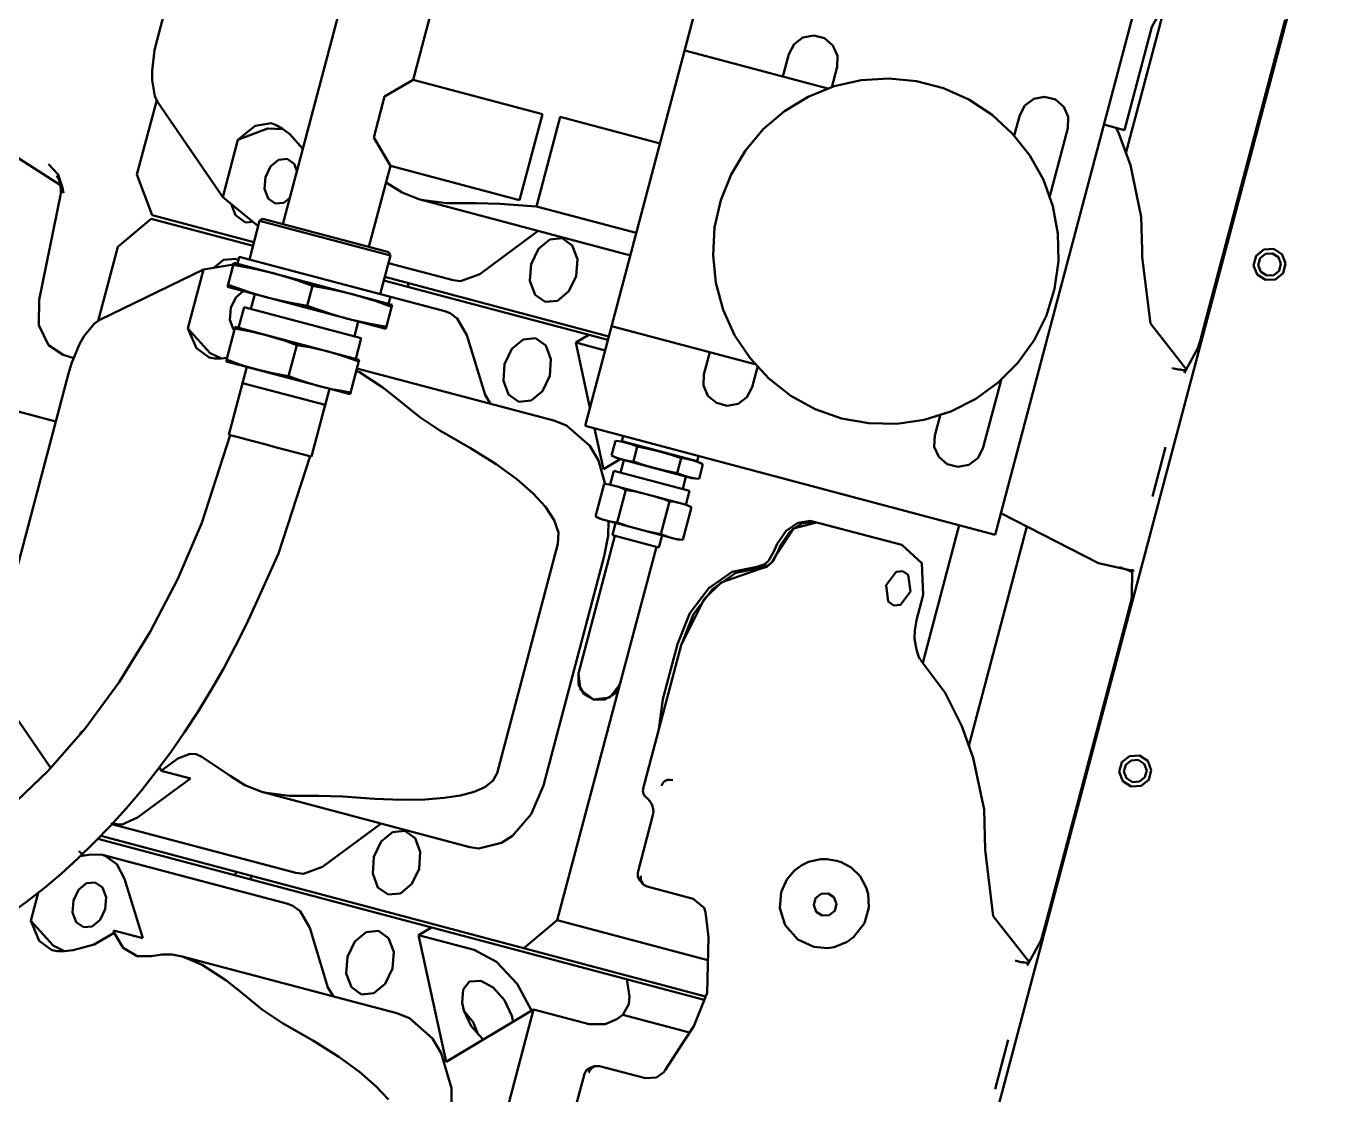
# Model space of a CAD drawing. Header units: centimetres. Extents: x 139057 to 200038, y 34824 to 80516.
# Drawn here: x 170240.78 to 170277.78, y 61351.31 to 61381.28 of the extents above; entities that cross this region are included whole.
import ezdxf

# ---------------------------------------------------------------- set-up
doc = ezdxf.new("R2010")
doc.units = ezdxf.units.CM
doc.header["$LTSCALE"] = 100
doc.layers.get('0').update_dxf_attribs({"lineweight": 0})
doc.layers.add('440_ALTRI_ELEMENTI_001-AM_0', color=31, linetype='Continuous', lineweight=50)

# ---------------------------------------------------------------- blocks, each defined once
blk = doc.blocks.new('A$C12667F03')
for p, q in [((-340.035, -1062.291), (-348.442, -1093.995)), ((-330.04, -1062.251), (-339.96, -1099.658)), ((-318.23, -1064.142), (-328.457, -1102.709)), ((-342.141, -1079.992), (-344.781, -1089.948)), ((-350.042, -1081.566), (-351.966, -1088.823)), ((-319.92, -1086.9), (-329.524, -1123.118)), ((-323.733, -1088.032), (-324.786, -1092.003)), ((-323.852, -1088.101), (-324.058, -1088.46)), ((-320.318, -1088.27), (-322.647, -1097.051)), ((-333.849, -1088.763), (-334.099, -1088.949)), ((-333.544, -1088.704), (-333.849, -1088.763)), ((-333.242, -1088.784), (-333.544, -1088.704)), ((-324.058, -1088.46), (-324.827, -1091.36)), ((-352.107, -1089.695), (-352.035, -1089.117)), ((-352.035, -1089.117), (-351.966, -1088.823)), ((-337.166, -1089.123), (-333.147, -1090.188)), ((-334.099, -1088.949), (-334.244, -1089.225)), ((-333.006, -1088.987), (-333.242, -1088.784)), ((-332.881, -1089.272), (-333.006, -1088.987)), ((-334.244, -1089.225), (-334.411, -1089.853)), ((-332.891, -1089.584), (-332.881, -1089.272)), ((-352.107, -1089.962), (-352.107, -1089.695)), ((-332.891, -1089.584), (-333.042, -1090.152)), ((-352.03, -1090.409), (-352.107, -1089.962)), ((-344.782, -1089.948), (-345.585, -1090.414)), ((-344.782, -1089.948), (-341.157, -1090.909)), ((-332.976, -1090.131), (-333.7, -1090.424)), ((-332.215, -1089.957), (-332.976, -1090.131)), ((-331.436, -1089.908), (-332.215, -1089.957)), ((-330.66, -1089.984), (-331.436, -1089.908)), ((-329.905, -1090.185), (-330.66, -1089.984)), ((-329.193, -1090.503), (-329.905, -1090.185)), ((-351.977, -1090.517), (-352.53, -1092.601)), ((-351.952, -1090.568), (-352.03, -1090.409)), ((-351.952, -1090.568), (-350.123, -1093.238)), ((-345.585, -1090.414), (-345.889, -1091.562)), ((-333.7, -1090.424), (-334.367, -1090.829)), ((-328.54, -1090.932), (-329.193, -1090.503)), ((-327.373, -1090.48), (-327.623, -1090.667)), ((-327.068, -1090.422), (-327.373, -1090.48)), ((-326.766, -1090.502), (-327.068, -1090.422)), ((-326.529, -1090.704), (-326.766, -1090.502)), ((-341.157, -1090.909), (-341.798, -1093.326)), ((-334.367, -1090.829), (-334.96, -1091.337)), ((-327.966, -1091.46), (-328.54, -1090.932)), ((-327.768, -1090.942), (-327.919, -1091.51)), ((-327.623, -1090.667), (-327.768, -1090.942)), ((-326.404, -1090.99), (-326.529, -1090.704)), ((-349.697, -1091.629), (-349.213, -1091.235)), ((-349.697, -1091.629), (-348.871, -1091.312)), ((-349.213, -1091.235), (-348.766, -1091.168)), ((-348.871, -1091.312), (-348.431, -1091.336)), ((-348.763, -1091.168), (-348.766, -1091.168)), ((-348.763, -1091.168), (-348.622, -1091.223)), ((-348.622, -1091.223), (-348.448, -1091.323)), ((-348.448, -1091.323), (-348.245, -1091.472)), ((-340.661, -1090.989), (-341.327, -1093.502)), ((-340.661, -1090.989), (-337.858, -1091.732)), ((-334.96, -1091.337), (-335.464, -1091.933)), ((-326.415, -1091.301), (-326.923, -1093.216)), ((-326.415, -1091.301), (-326.404, -1090.99)), ((-325.407, -1091.206), (-324.827, -1091.36)), ((-325.065, -1091.297), (-324.983, -1091.459)), ((-349.697, -1091.629), (-350.123, -1093.238)), ((-348.245, -1091.472), (-347.881, -1091.88)), ((-345.889, -1091.562), (-345.423, -1092.364)), ((-327.483, -1092.073), (-327.966, -1091.46)), ((-324.984, -1091.456), (-324.983, -1091.459)), ((-324.664, -1092.34), (-324.984, -1091.456)), ((-356.034, -1092.035), (-354.677, -1092.903)), ((-335.464, -1091.933), (-335.866, -1092.602)), ((-327.104, -1092.755), (-327.483, -1092.073)), ((-355.01, -1092.317), (-354.742, -1092.607)), ((-348.928, -1092.676), (-348.785, -1092.378)), ((-348.785, -1092.378), (-348.562, -1092.191)), ((-348.562, -1092.191), (-348.317, -1092.166)), ((-348.317, -1092.166), (-348.118, -1092.309)), ((-348.118, -1092.309), (-348.046, -1092.502)), ((-345.422, -1092.365), (-346.025, -1094.636)), ((-345.423, -1092.364), (-341.798, -1093.326)), ((-324.356, -1093.796), (-324.664, -1092.34)), ((-354.782, -1092.633), (-354.754, -1092.675)), ((-354.754, -1092.675), (-354.679, -1092.858)), ((-354.742, -1092.607), (-354.617, -1092.983)), ((-352.53, -1092.601), (-352.103, -1093.749)), ((-348.952, -1093.006), (-348.928, -1092.676)), ((-345.545, -1092.827), (-345.51, -1092.85)), ((-335.866, -1092.602), (-336.156, -1093.326)), ((-326.84, -1093.49), (-327.104, -1092.755)), ((-354.674, -1093.188), (-355.276, -1096.123)), ((-354.679, -1092.858), (-354.664, -1093.126)), ((-354.664, -1093.126), (-354.674, -1093.186)), ((-354.617, -1092.983), (-354.592, -1093.129)), ((-348.851, -1093.279), (-348.952, -1093.006)), ((-345.51, -1092.85), (-345.094, -1093.111)), ((-345.094, -1093.111), (-344.623, -1093.301)), ((-350.123, -1093.238), (-349.144, -1094.046)), ((-349.77, -1093.747), (-349.888, -1093.432)), ((-348.651, -1093.422), (-348.851, -1093.279)), ((-348.407, -1093.397), (-348.651, -1093.422)), ((-348.248, -1093.265), (-348.407, -1093.397)), ((-344.555, -1093.318), (-344.623, -1093.301)), ((-344.62, -1093.301), (-338.787, -1094.848)), ((-343.849, -1093.408), (-344.555, -1093.318)), ((-343.02, -1093.41), (-343.849, -1093.408)), ((-342.351, -1093.426), (-343.02, -1093.41)), ((-341.455, -1093.495), (-342.351, -1093.426)), ((-341.327, -1093.5), (-341.455, -1093.495)), ((-341.327, -1093.502), (-338.524, -1094.245)), ((-336.156, -1093.326), (-336.325, -1094.088)), ((-326.697, -1094.257), (-326.84, -1093.49)), ((-352.128, -1093.845), (-353.068, -1094.631)), ((-352.128, -1093.845), (-349.275, -1094.602)), ((-352.103, -1093.749), (-349.249, -1094.505)), ((-349.486, -1093.951), (-349.77, -1093.747)), ((-349.284, -1093.93), (-349.486, -1093.951)), ((-349.089, -1093.901), (-349.377, -1094.988)), ((-348.997, -1093.848), (-349.089, -1093.901)), ((-349.089, -1093.901), (-345.416, -1094.875)), ((-348.997, -1093.848), (-345.469, -1094.783)), ((-324.333, -1094.729), (-324.356, -1093.796)), ((-349.144, -1094.046), (-349.129, -1094.053)), ((-341.273, -1094.189), (-342.914, -1095.397)), ((-336.325, -1094.088), (-336.37, -1094.868)), ((-326.68, -1095.038), (-326.697, -1094.257)), ((-353.068, -1094.631), (-353.62, -1096.714)), ((-341.271, -1094.694), (-340.953, -1094.428)), ((-340.953, -1094.428), (-340.605, -1094.392)), ((-340.605, -1094.392), (-340.321, -1094.596)), ((-340.321, -1094.596), (-340.176, -1094.984)), ((-350.361, -1095.217), (-350.103, -1095.002)), ((-350.103, -1095.002), (-349.755, -1094.966)), ((-349.755, -1094.966), (-349.689, -1095.013)), ((-349.663, -1094.913), (-349.714, -1095.106)), ((-349.663, -1094.913), (-343.892, -1096.443)), ((-345.416, -1094.875), (-345.704, -1095.962)), ((-345.469, -1094.783), (-345.416, -1094.875)), ((-341.474, -1095.119), (-341.271, -1094.694)), ((-340.176, -1094.984), (-340.21, -1095.454)), ((-338.688, -1094.863), (-338.788, -1094.848)), ((-336.37, -1094.868), (-336.29, -1095.644)), ((-326.787, -1095.811), (-326.68, -1095.038)), ((-324.333, -1094.729), (-324.329, -1094.925)), ((-324.328, -1094.922), (-324.329, -1094.925)), ((-324.102, -1096.782), (-324.328, -1094.922)), ((-321.135, -1094.885), (-321.207, -1095.154)), ((-320.92, -1094.709), (-321.135, -1094.885)), ((-321.026, -1094.955), (-321.077, -1095.147)), ((-320.873, -1094.83), (-321.026, -1094.955)), ((-320.642, -1094.694), (-320.92, -1094.709)), ((-320.675, -1094.82), (-320.873, -1094.83)), ((-320.509, -1094.927), (-320.675, -1094.82)), ((-320.408, -1094.845), (-320.642, -1094.694)), ((-320.438, -1095.111), (-320.509, -1094.927)), ((-320.308, -1095.104), (-320.408, -1094.845)), ((-350.662, -1095.27), (-353.573, -1096.682)), ((-350.662, -1095.27), (-351.1, -1096.921)), ((-349.827, -1095.125), (-350.662, -1095.27)), ((-349.815, -1095.079), (-349.995, -1095.756)), ((-349.83, -1095.14), (-349.977, -1095.696)), ((-349.831, -1095.14), (-349.83, -1095.14)), ((-349.83, -1095.14), (-349.373, -1095.221)), ((-349.815, -1095.079), (-345.369, -1096.258)), ((-349.373, -1095.221), (-349.149, -1095.267)), ((-349.149, -1095.267), (-348.704, -1095.374)), ((-348.704, -1095.374), (-348.264, -1095.502)), ((-345.474, -1095.093), (-343.661, -1095.573)), ((-342.914, -1095.397), (-343.453, -1095.597)), ((-341.508, -1095.588), (-341.474, -1095.119)), ((-321.207, -1095.154), (-321.106, -1095.413)), ((-321.106, -1095.413), (-320.873, -1095.564)), ((-321.077, -1095.147), (-321.005, -1095.331)), ((-321.005, -1095.331), (-320.839, -1095.438)), ((-320.839, -1095.438), (-320.642, -1095.428)), ((-320.642, -1095.428), (-320.488, -1095.303)), ((-320.595, -1095.549), (-320.379, -1095.373)), ((-320.488, -1095.303), (-320.438, -1095.111)), ((-320.379, -1095.373), (-320.308, -1095.104)), ((-349.995, -1095.756), (-345.548, -1096.935)), ((-349.979, -1095.695), (-349.977, -1095.696)), ((-349.977, -1095.696), (-349.54, -1095.852)), ((-348.264, -1095.502), (-348.047, -1095.573)), ((-348.047, -1095.573), (-347.61, -1095.729)), ((-347.61, -1095.729), (-347.757, -1096.285)), ((-347.607, -1095.73), (-347.754, -1096.285)), ((-347.61, -1095.729), (-347.15, -1095.81)), ((-347.61, -1095.729), (-347.607, -1095.73)), ((-345.602, -1095.576), (-339.319, -1097.242)), ((-345.576, -1095.479), (-339.293, -1097.145)), ((-344.909, -1095.656), (-344.934, -1095.753)), ((-343.453, -1095.597), (-343.662, -1095.573)), ((-341.363, -1095.977), (-341.508, -1095.588)), ((-340.21, -1095.454), (-340.413, -1095.878)), ((-336.29, -1095.644), (-336.086, -1096.397)), ((-320.873, -1095.564), (-320.595, -1095.549)), ((-355.276, -1096.123), (-355.28, -1096.834)), ((-349.902, -1096.349), (-349.759, -1096.051)), ((-349.759, -1096.051), (-349.548, -1095.874)), ((-349.54, -1095.852), (-349.323, -1095.923)), ((-349.221, -1095.961), (-349.332, -1096.377)), ((-349.323, -1095.923), (-348.883, -1096.051)), ((-348.883, -1096.051), (-348.438, -1096.158)), ((-348.438, -1096.158), (-348.214, -1096.204)), ((-347.15, -1095.81), (-346.926, -1095.856)), ((-346.926, -1095.856), (-346.481, -1095.964)), ((-346.481, -1095.964), (-346.041, -1096.091)), ((-346.041, -1096.091), (-345.823, -1096.162)), ((-345.823, -1096.162), (-345.386, -1096.318)), ((-345.419, -1096.038), (-345.47, -1096.231)), ((-341.079, -1096.18), (-341.363, -1095.977)), ((-340.731, -1096.144), (-341.079, -1096.18)), ((-340.413, -1095.878), (-340.731, -1096.144)), ((-327.018, -1096.557), (-326.787, -1095.811)), ((-349.926, -1096.679), (-349.902, -1096.349)), ((-349.525, -1096.325), (-349.679, -1096.905)), ((-349.525, -1096.325), (-346.239, -1097.197)), ((-348.214, -1096.204), (-347.757, -1096.285)), ((-347.757, -1096.285), (-347.754, -1096.285)), ((-347.754, -1096.285), (-347.317, -1096.442)), ((-347.317, -1096.442), (-347.1, -1096.513)), ((-347.1, -1096.513), (-346.66, -1096.64)), ((-345.369, -1096.258), (-345.548, -1096.935)), ((-345.386, -1096.318), (-345.534, -1096.874)), ((-345.386, -1096.318), (-345.385, -1096.319)), ((-343.892, -1096.443), (-343.747, -1096.499)), ((-343.747, -1096.499), (-343.548, -1096.643)), ((-336.086, -1096.397), (-335.764, -1097.108)), ((-355.28, -1096.834), (-355.017, -1097.39)), ((-354.008, -1097.132), (-353.72, -1096.781)), ((-353.72, -1096.781), (-353.573, -1096.682)), ((-349.775, -1096.88), (-350.032, -1097.846)), ((-349.825, -1096.952), (-349.926, -1096.679)), ((-349.775, -1096.88), (-346.296, -1097.802)), ((-346.66, -1096.64), (-346.215, -1096.747)), ((-346.322, -1096.73), (-346.432, -1097.145)), ((-346.215, -1096.747), (-345.991, -1096.793)), ((-345.991, -1096.793), (-345.534, -1096.874)), ((-345.534, -1096.874), (-345.532, -1096.875)), ((-343.548, -1096.643), (-343.274, -1097.116)), ((-339.216, -1096.855), (-335.198, -1097.921)), ((-327.365, -1097.256), (-327.018, -1096.557)), ((-323.26, -1097.857), (-324.102, -1096.782)), ((-354.14, -1097.364), (-354.008, -1097.132)), ((-350.478, -1097.612), (-351.1, -1096.921)), ((-350.864, -1097.472), (-351.1, -1096.921)), ((-349.825, -1096.952), (-349.799, -1096.97)), ((-349.43, -1096.99), (-349.788, -1096.927)), ((-349.255, -1097.026), (-349.43, -1096.99)), ((-348.905, -1097.11), (-349.255, -1097.026)), ((-348.561, -1097.211), (-348.905, -1097.11)), ((-348.391, -1097.266), (-348.561, -1097.211)), ((-348.048, -1097.388), (-348.391, -1097.266)), ((-346.239, -1097.197), (-346.392, -1097.777)), ((-343.274, -1097.116), (-342.763, -1098.784)), ((-342.014, -1097.497), (-341.696, -1097.231)), ((-341.696, -1097.231), (-341.348, -1097.195)), ((-341.348, -1097.195), (-341.064, -1097.399)), ((-339.858, -1097.099), (-340.224, -1097.319)), ((-335.764, -1097.108), (-335.332, -1097.759)), ((-327.819, -1097.89), (-327.365, -1097.256)), ((-322.739, -1097.382), (-322.7, -1097.247)), ((-322.7, -1097.247), (-322.647, -1097.051)), ((-362.577, -1097.478), (-354.808, -1099.538)), ((-355.017, -1097.39), (-354.601, -1097.667)), ((-354.364, -1097.902), (-354.14, -1097.364)), ((-350.509, -1097.74), (-350.864, -1097.472)), ((-350.156, -1097.767), (-350.478, -1097.612)), ((-348.048, -1097.388), (-348.279, -1098.26)), ((-347.69, -1097.452), (-348.048, -1097.388)), ((-347.515, -1097.488), (-347.69, -1097.452)), ((-347.166, -1097.572), (-347.515, -1097.488)), ((-346.821, -1097.672), (-347.166, -1097.572)), ((-342.217, -1097.922), (-342.014, -1097.497)), ((-341.064, -1097.399), (-340.919, -1097.787)), ((-340.224, -1097.319), (-339.397, -1097.538)), ((-340.224, -1097.319), (-339.824, -1099.148)), ((-336.462, -1097.586), (-336.628, -1098.214)), ((-322.77, -1097.479), (-323.106, -1098.089)), ((-322.77, -1097.479), (-322.772, -1097.483)), ((-322.77, -1097.479), (-322.739, -1097.382)), ((-354.6, -1097.667), (-354.3, -1097.759)), ((-354.451, -1098.191), (-354.364, -1097.902)), ((-350.509, -1097.74), (-350.506, -1097.741)), ((-350.358, -1097.764), (-350.506, -1097.741)), ((-350.159, -1097.767), (-350.358, -1097.764)), ((-350.007, -1097.752), (-350.159, -1097.767)), ((-350.032, -1097.846), (-346.552, -1098.769)), ((-349.677, -1097.921), (-350.019, -1097.799)), ((-349.507, -1097.977), (-349.677, -1097.921)), ((-349.452, -1098), (-349.593, -1098.532)), ((-349.162, -1098.077), (-349.507, -1097.977)), ((-346.651, -1097.727), (-346.821, -1097.672)), ((-346.308, -1097.85), (-346.651, -1097.727)), ((-346.296, -1097.802), (-346.552, -1098.769)), ((-342.251, -1098.391), (-342.217, -1097.922)), ((-340.919, -1097.787), (-340.953, -1098.257)), ((-335.332, -1097.759), (-334.801, -1098.331)), ((-335.124, -1098.005), (-335.275, -1098.573)), ((-328.37, -1098.444), (-327.819, -1097.89)), ((-323.26, -1097.857), (-323.169, -1097.973)), ((-323.169, -1097.973), (-323.116, -1098.041)), ((-354.451, -1098.191), (-356.375, -1105.448)), ((-348.813, -1098.161), (-349.162, -1098.077)), ((-348.637, -1098.197), (-348.813, -1098.161)), ((-348.279, -1098.26), (-348.637, -1098.197)), ((-347.937, -1098.383), (-348.279, -1098.26)), ((-347.767, -1098.438), (-347.937, -1098.383)), ((-346.378, -1098.112), (-346.292, -1098.147)), ((-346.36, -1098.044), (-340.835, -1099.509)), ((-346.292, -1098.147), (-345.633, -1098.579)), ((-340.953, -1098.257), (-341.156, -1098.682)), ((-336.628, -1098.214), (-336.639, -1098.525)), ((-334.801, -1098.331), (-334.186, -1098.811)), ((-328.291, -1098.375), (-328.799, -1100.29)), ((-323.485, -1098.032), (-323.484, -1098.033)), ((-323.318, -1098.077), (-323.484, -1098.033)), ((-323.181, -1098.092), (-323.318, -1098.077)), ((-323.215, -1098.088), (-323.281, -1098.061)), ((-323.106, -1098.089), (-323.182, -1098.092)), ((-323.181, -1098.092), (-323.182, -1098.092)), ((-323.151, -1098.171), (-323.152, -1098.173)), ((-323.106, -1098.089), (-323.151, -1098.171)), ((-349.572, -1098.454), (-349.957, -1099.904)), ((-349.572, -1098.454), (-347.252, -1099.069)), ((-347.422, -1098.538), (-347.767, -1098.438)), ((-347.073, -1098.622), (-347.422, -1098.538)), ((-347.132, -1098.615), (-347.273, -1099.147)), ((-346.898, -1098.658), (-347.073, -1098.622)), ((-346.539, -1098.722), (-346.898, -1098.658)), ((-345.633, -1098.579), (-345.277, -1098.856)), ((-342.107, -1098.78), (-342.251, -1098.391)), ((-341.156, -1098.682), (-341.475, -1098.947)), ((-336.639, -1098.525), (-336.514, -1098.811)), ((-335.42, -1098.848), (-335.275, -1098.573)), ((-329.002, -1098.901), (-328.37, -1098.444)), ((-347.252, -1099.069), (-347.637, -1100.519)), ((-345.277, -1098.856), (-344.597, -1099.409)), ((-342.763, -1098.784), (-342.613, -1099.038)), ((-341.822, -1098.983), (-342.107, -1098.78)), ((-341.475, -1098.947), (-341.822, -1098.983)), ((-336.514, -1098.811), (-336.277, -1099.013)), ((-336.277, -1099.013), (-335.976, -1099.093)), ((-335.976, -1099.093), (-335.67, -1099.035)), ((-335.67, -1099.035), (-335.42, -1098.848)), ((-334.186, -1098.811), (-333.501, -1099.185)), ((-329.699, -1099.252), (-329.002, -1098.901)), ((-344.597, -1099.409), (-344.038, -1099.79)), ((-333.501, -1099.185), (-332.765, -1099.445)), ((-332.765, -1099.445), (-331.997, -1099.584)), ((-331.216, -1099.598), (-330.444, -1099.486)), ((-330.444, -1099.486), (-329.699, -1099.252)), ((-330.001, -1099.363), (-330.152, -1099.931)), ((-344.038, -1099.79), (-343.17, -1100.279)), ((-340.835, -1099.509), (-340.479, -1099.649)), ((-340.479, -1099.649), (-339.831, -1100.22)), ((-339.96, -1099.658), (-328.457, -1102.709)), ((-339.697, -1099.728), (-339.447, -1100.873)), ((-331.997, -1099.584), (-331.216, -1099.598)), ((-349.918, -1099.915), (-350.715, -1102.379)), ((-349.957, -1099.904), (-349.918, -1099.915)), ((-349.918, -1099.915), (-349.841, -1099.935)), ((-349.841, -1099.935), (-349.694, -1099.974)), ((-349.694, -1099.974), (-349.485, -1100.029)), ((-349.485, -1100.029), (-349.23, -1100.097)), ((-349.23, -1100.097), (-348.945, -1100.172)), ((-348.945, -1100.172), (-348.65, -1100.251)), ((-339.831, -1100.22), (-339.588, -1100.625)), ((-339.108, -1100.076), (-339.218, -1100.491)), ((-338.93, -1100.091), (-339.108, -1100.076)), ((-338.948, -1100.095), (-339.108, -1100.076)), ((-338.794, -1100.128), (-338.948, -1100.095)), ((-338.892, -1099.942), (-338.93, -1100.087)), ((-338.93, -1100.087), (-336.813, -1100.648)), ((-338.906, -1100.093), (-338.93, -1100.091)), ((-338.643, -1100.176), (-338.794, -1100.128)), ((-338.495, -1100.239), (-338.643, -1100.176)), ((-338.495, -1100.239), (-338.605, -1100.653)), ((-338.18, -1100.299), (-338.495, -1100.239)), ((-330.152, -1099.931), (-330.163, -1100.243)), ((-348.65, -1100.251), (-348.365, -1100.326)), ((-347.676, -1100.509), (-348.558, -1103.232)), ((-348.365, -1100.326), (-348.11, -1100.394)), ((-348.11, -1100.394), (-347.901, -1100.449)), ((-347.901, -1100.449), (-347.753, -1100.489)), ((-347.753, -1100.489), (-347.677, -1100.509)), ((-347.677, -1100.509), (-347.637, -1100.519)), ((-343.17, -1100.279), (-342.457, -1100.732)), ((-338.977, -1100.591), (-339.447, -1100.873)), ((-339.07, -1100.553), (-339.218, -1100.491)), ((-339.218, -1100.491), (-339.034, -1100.576)), ((-338.919, -1100.601), (-339.07, -1100.553)), ((-339.034, -1100.576), (-336.966, -1101.125)), ((-338.764, -1100.634), (-338.919, -1100.601)), ((-337.873, -1100.373), (-338.18, -1100.299)), ((-337.57, -1100.461), (-337.873, -1100.373)), ((-337.267, -1100.564), (-337.57, -1100.461)), ((-337.267, -1100.564), (-337.377, -1100.979)), ((-337.107, -1100.583), (-337.267, -1100.564)), ((-336.952, -1100.617), (-337.107, -1100.583)), ((-336.775, -1100.503), (-336.813, -1100.648)), ((-330.163, -1100.243), (-330.038, -1100.528)), ((-330.038, -1100.528), (-329.801, -1100.731)), ((-329.194, -1100.752), (-328.944, -1100.566)), ((-328.944, -1100.566), (-328.799, -1100.29)), ((-323.678, -1100.25), (-324.046, -1101.637)), ((-342.457, -1100.732), (-341.879, -1101.154)), ((-339.588, -1100.625), (-339.396, -1101.289)), ((-339.156, -1100.918), (-339.258, -1101.304)), ((-339.156, -1100.918), (-337.029, -1101.481)), ((-338.87, -1100.62), (-338.962, -1100.969)), ((-338.605, -1100.653), (-338.764, -1100.634)), ((-338.302, -1100.757), (-338.605, -1100.653)), ((-337.998, -1100.845), (-338.302, -1100.757)), ((-337.691, -1100.919), (-337.998, -1100.845)), ((-337.377, -1100.979), (-337.691, -1100.919)), ((-337.229, -1101.042), (-337.377, -1100.979)), ((-336.802, -1100.664), (-336.952, -1100.617)), ((-336.837, -1100.642), (-336.653, -1100.727)), ((-336.653, -1100.727), (-336.802, -1100.664)), ((-336.653, -1100.727), (-336.763, -1101.142)), ((-329.801, -1100.731), (-329.5, -1100.81)), ((-329.5, -1100.81), (-329.194, -1100.752)), ((-341.879, -1101.154), (-341.418, -1101.551)), ((-339.429, -1101.286), (-339.672, -1102.202)), ((-339.277, -1101.299), (-339.429, -1101.286)), ((-339.429, -1101.286), (-339.287, -1101.303)), ((-339.218, -1101.315), (-339.287, -1101.303)), ((-339.277, -1101.299), (-337.112, -1101.873)), ((-337.078, -1101.089), (-337.229, -1101.042)), ((-337.13, -1101.081), (-337.222, -1101.43)), ((-336.923, -1101.123), (-337.078, -1101.089)), ((-336.763, -1101.142), (-336.966, -1101.125)), ((-336.763, -1101.142), (-336.923, -1101.123)), ((-341.418, -1101.551), (-341.068, -1101.931)), ((-338.815, -1101.449), (-339.058, -1102.364)), ((-339.014, -1101.369), (-338.882, -1101.419)), ((-338.882, -1101.419), (-338.815, -1101.449)), ((-338.815, -1101.449), (-338.675, -1101.474)), ((-338.675, -1101.474), (-338.537, -1101.502)), ((-338.537, -1101.502), (-338.398, -1101.532)), ((-337.991, -1101.64), (-337.857, -1101.682)), ((-337.857, -1101.682), (-337.723, -1101.726)), ((-337.029, -1101.481), (-337.132, -1101.868)), ((-341.068, -1101.931), (-340.826, -1102.297)), ((-337.588, -1101.774), (-337.831, -1102.69)), ((-337.723, -1101.726), (-337.588, -1101.774)), ((-337.588, -1101.774), (-337.446, -1101.791)), ((-337.446, -1101.791), (-337.376, -1101.803)), ((-336.974, -1101.937), (-337.217, -1102.853)), ((-337.172, -1101.857), (-337.04, -1101.907)), ((-337.112, -1101.873), (-336.974, -1101.937)), ((-337.04, -1101.907), (-336.974, -1101.937)), ((-351.385, -1103.945), (-350.715, -1102.379)), ((-350.715, -1102.379), (-350.733, -1102.432)), ((-340.826, -1102.297), (-340.706, -1102.649)), ((-339.672, -1102.202), (-339.54, -1102.257)), ((-339.672, -1102.202), (-339.534, -1102.266)), ((-339.54, -1102.257), (-339.532, -1102.26)), ((-339.534, -1102.266), (-337.369, -1102.84)), ((-339.532, -1102.26), (-339.474, -1102.282)), ((-339.305, -1102.335), (-339.308, -1102.739)), ((-339.27, -1102.335), (-339.13, -1102.357)), ((-339.104, -1102.38), (-339.193, -1102.718)), ((-339.13, -1102.357), (-339.058, -1102.364)), ((-339.058, -1102.364), (-338.923, -1102.412)), ((-338.923, -1102.412), (-338.79, -1102.456)), ((-338.79, -1102.456), (-338.655, -1102.499)), ((-333.994, -1102.372), (-334.319, -1102.598)), ((-333.465, -1102.363), (-334.114, -1102.532)), ((-333.891, -1102.399), (-334.065, -1102.519)), ((-333.65, -1102.321), (-333.994, -1102.372)), ((-333.565, -1102.35), (-333.891, -1102.399)), ((-333.567, -1102.336), (-333.65, -1102.321)), ((-333.567, -1102.336), (-331.072, -1102.998)), ((-333.547, -1102.348), (-333.565, -1102.35)), ((-333.465, -1102.364), (-333.547, -1102.348)), ((-329.462, -1102.442), (-330.486, -1106.305)), ((-328.297, -1102.103), (-325.557, -1103.508)), ((-340.706, -1102.649), (-340.72, -1102.964)), ((-339.121, -1102.737), (-340.146, -1106.603)), ((-339.308, -1102.739), (-339.421, -1103.308)), ((-339.193, -1102.718), (-337.888, -1103.064)), ((-338.11, -1102.637), (-338.248, -1102.607)), ((-337.972, -1102.664), (-338.11, -1102.637)), ((-337.831, -1102.69), (-337.972, -1102.664)), ((-337.799, -1102.726), (-337.888, -1103.064)), ((-337.764, -1102.719), (-337.831, -1102.69)), ((-337.632, -1102.77), (-337.764, -1102.719)), ((-337.359, -1102.836), (-337.429, -1102.824)), ((-334.319, -1102.598), (-334.576, -1102.962)), ((-334.114, -1102.532), (-334.569, -1103.224)), ((-334.217, -1102.625), (-334.473, -1102.989)), ((-334.139, -1102.572), (-334.217, -1102.625)), ((-334.065, -1102.519), (-334.139, -1102.572)), ((-327.564, -1102.478), (-329.195, -1108.628)), ((-340.72, -1102.964), (-342.427, -1109.401)), ((-337.961, -1103.045), (-338.986, -1106.91)), ((-337.217, -1102.853), (-337.369, -1102.84)), ((-337.217, -1102.853), (-337.359, -1102.836)), ((-334.665, -1103.18), (-334.814, -1103.444)), ((-334.576, -1102.962), (-334.665, -1103.18)), ((-334.473, -1102.989), (-334.563, -1103.207)), ((-331.073, -1102.998), (-330.517, -1103.511)), ((-348.558, -1103.232), (-349.155, -1104.569)), ((-339.421, -1103.308), (-341.128, -1109.746)), ((-334.917, -1103.537), (-335.145, -1103.612)), ((-334.814, -1103.564), (-335.043, -1103.639)), ((-334.814, -1103.444), (-334.917, -1103.537)), ((-334.686, -1103.456), (-334.858, -1103.613)), ((-334.712, -1103.471), (-334.814, -1103.564)), ((-334.563, -1103.207), (-334.712, -1103.471)), ((-334.569, -1103.224), (-334.686, -1103.456)), ((-330.517, -1103.511), (-330.475, -1104.398)), ((-324.974, -1103.635), (-325.557, -1103.508)), ((-335.834, -1103.755), (-336.485, -1104.206)), ((-335.731, -1103.783), (-336.382, -1104.233)), ((-336.139, -1104.046), (-335.051, -1103.665)), ((-335.145, -1103.612), (-335.834, -1103.755)), ((-335.043, -1103.639), (-335.731, -1103.783)), ((-334.858, -1103.613), (-335.051, -1103.665)), ((-331.235, -1103.748), (-331.517, -1104.122)), ((-331.047, -1103.729), (-331.235, -1103.748)), ((-330.893, -1103.839), (-331.047, -1103.729)), ((-330.833, -1104.303), (-330.893, -1103.839)), ((-324.808, -1103.672), (-324.974, -1103.635)), ((-324.972, -1103.621), (-324.971, -1103.621)), ((-324.971, -1103.621), (-324.808, -1103.672)), ((-324.666, -1103.703), (-324.808, -1103.672)), ((-324.808, -1103.672), (-324.672, -1103.734)), ((-324.672, -1103.733), (-324.672, -1103.734)), ((-324.672, -1103.733), (-324.611, -1103.772)), ((-324.558, -1103.727), (-324.666, -1103.703)), ((-324.61, -1103.678), (-324.622, -1104.463)), ((-352.158, -1105.438), (-351.385, -1103.945)), ((-336.485, -1104.206), (-337.018, -1104.908)), ((-336.382, -1104.233), (-336.916, -1104.935)), ((-336.621, -1104.515), (-336.139, -1104.046)), ((-331.517, -1104.122), (-331.457, -1104.585)), ((-331.115, -1104.676), (-330.833, -1104.303)), ((-349.155, -1104.569), (-349.456, -1105.215)), ((-337.274, -1105.831), (-336.621, -1104.515)), ((-331.457, -1104.585), (-331.303, -1104.695)), ((-331.303, -1104.695), (-331.115, -1104.676)), ((-330.475, -1104.398), (-330.662, -1105.103)), ((-324.643, -1104.563), (-324.676, -1104.699)), ((-324.622, -1104.463), (-324.643, -1104.563)), ((-324.622, -1104.459), (-324.622, -1104.463)), ((-337.018, -1104.908), (-337.369, -1105.777)), ((-336.916, -1104.935), (-337.266, -1105.804)), ((-324.727, -1104.896), (-327.055, -1113.676)), ((-324.676, -1104.699), (-324.727, -1104.896)), ((-349.456, -1105.215), (-349.773, -1105.849)), ((-330.715, -1105.625), (-330.712, -1105.396)), ((-330.662, -1105.103), (-330.712, -1105.396)), ((-353.028, -1106.843), (-352.158, -1105.438)), ((-337.369, -1105.777), (-337.779, -1107.323)), ((-330.684, -1105.835), (-330.715, -1105.625)), ((-349.773, -1105.849), (-350.105, -1106.469)), ((-337.266, -1105.804), (-338.325, -1109.796)), ((-330.684, -1105.835), (-330.656, -1105.963)), ((-330.611, -1106.113), (-330.656, -1105.963)), ((-330.569, -1106.199), (-330.611, -1106.113)), ((-350.105, -1106.469), (-350.454, -1107.077)), ((-330.569, -1106.199), (-330.568, -1106.201)), ((-330.556, -1106.211), (-330.555, -1106.212)), ((-330.556, -1106.212), (-329.862, -1107.147)), ((-353.986, -1108.145), (-353.028, -1106.843)), ((-340.146, -1106.603), (-340.085, -1107.058)), ((-340.146, -1106.603), (-340.145, -1106.913)), ((-356.361, -1107.194), (-354.948, -1109.255)), ((-350.454, -1107.077), (-350.817, -1107.671)), ((-338.987, -1106.914), (-340.74, -1113.522)), ((-340.145, -1106.913), (-339.989, -1107.182)), ((-340.085, -1107.058), (-339.72, -1107.336)), ((-339.989, -1107.182), (-339.72, -1107.336)), ((-339.409, -1107.335), (-339.141, -1107.18)), ((-338.986, -1106.91), (-339.264, -1107.276)), ((-339.141, -1107.18), (-338.986, -1106.91)), ((-329.862, -1107.147), (-329.391, -1108.085)), ((-339.264, -1107.276), (-339.72, -1107.336)), ((-339.72, -1107.336), (-339.409, -1107.335)), ((-337.779, -1107.323), (-337.893, -1108.167)), ((-350.817, -1107.671), (-351.194, -1108.248)), ((-355.021, -1109.331), (-353.986, -1108.145)), ((-354.105, -1108.255), (-354.12, -1108.312)), ((-354.013, -1108.18), (-354.105, -1108.255)), ((-354.06, -1108.237), (-354.105, -1108.255)), ((-351.194, -1108.248), (-351.585, -1108.809)), ((-329.393, -1108.081), (-329.392, -1108.085)), ((-329.073, -1108.965), (-329.393, -1108.081)), ((-351.585, -1108.809), (-351.99, -1109.354)), ((-351.385, -1108.991), (-351.851, -1109.333)), ((-351.385, -1108.991), (-351.041, -1108.854)), ((-351.041, -1108.854), (-350.87, -1108.87)), ((-350.87, -1108.87), (-350.715, -1108.94)), ((-350.715, -1108.94), (-349.919, -1109.476)), ((-328.764, -1110.421), (-329.073, -1108.965)), ((-324.903, -1109.094), (-324.974, -1109.363)), ((-324.688, -1108.918), (-324.903, -1109.094)), ((-324.64, -1109.039), (-324.794, -1109.164)), ((-324.41, -1108.903), (-324.688, -1108.918)), ((-324.443, -1109.029), (-324.64, -1109.039)), ((-324.277, -1109.136), (-324.443, -1109.029)), ((-324.176, -1109.054), (-324.41, -1108.903)), ((-324.076, -1109.313), (-324.176, -1109.054)), ((-356.122, -1110.388), (-355.021, -1109.331)), ((-351.99, -1109.354), (-352.407, -1109.881)), ((-351.898, -1109.233), (-351.851, -1109.333)), ((-351.851, -1109.333), (-351.031, -1109.551)), ((-349.919, -1109.476), (-349.503, -1109.736)), ((-342.427, -1109.401), (-342.544, -1109.613)), ((-324.974, -1109.363), (-324.874, -1109.622)), ((-324.794, -1109.164), (-324.845, -1109.356)), ((-324.845, -1109.356), (-324.773, -1109.54)), ((-324.205, -1109.32), (-324.277, -1109.136)), ((-324.256, -1109.512), (-324.205, -1109.32)), ((-324.147, -1109.582), (-324.076, -1109.313)), ((-351.031, -1109.551), (-352.517, -1110.645)), ((-349.503, -1109.736), (-349.032, -1109.926)), ((-342.768, -1109.788), (-343.074, -1109.922)), ((-342.544, -1109.613), (-342.768, -1109.788)), ((-341.128, -1109.746), (-341.469, -1110.547)), ((-338.337, -1109.891), (-338.325, -1109.796)), ((-337.819, -1109.75), (-337.772, -1109.66)), ((-337.772, -1109.66), (-337.713, -1109.612)), ((-337.713, -1109.612), (-337.649, -1109.587)), ((-337.649, -1109.587), (-337.577, -1109.582)), ((-337.577, -1109.582), (-337.499, -1109.597)), ((-324.874, -1109.622), (-324.64, -1109.773)), ((-324.773, -1109.54), (-324.607, -1109.647)), ((-324.64, -1109.773), (-324.363, -1109.758)), ((-324.607, -1109.647), (-324.41, -1109.636)), ((-324.41, -1109.636), (-324.256, -1109.512)), ((-324.363, -1109.758), (-324.147, -1109.582)), ((-352.407, -1109.881), (-352.835, -1110.389)), ((-348.964, -1109.943), (-349.032, -1109.926)), ((-349.029, -1109.927), (-343.196, -1111.474)), ((-348.258, -1110.033), (-348.964, -1109.943)), ((-347.428, -1110.035), (-348.258, -1110.033)), ((-346.759, -1110.052), (-347.428, -1110.035)), ((-345.864, -1110.121), (-346.759, -1110.052)), ((-345.104, -1110.146), (-345.864, -1110.121)), ((-344.46, -1110.136), (-345.104, -1110.146)), ((-343.914, -1110.094), (-344.46, -1110.136)), ((-343.455, -1110.023), (-343.914, -1110.094)), ((-343.074, -1109.922), (-343.455, -1110.023)), ((-338.322, -1109.976), (-338.337, -1109.891)), ((-338.282, -1110.043), (-338.322, -1109.976)), ((-338.282, -1110.043), (-338.204, -1110.123)), ((-338.204, -1110.123), (-338.143, -1110.184)), ((-338.143, -1110.184), (-338.091, -1110.265)), ((-352.835, -1110.389), (-353.276, -1110.877)), ((-341.469, -1110.547), (-341.996, -1111.156)), ((-338.056, -1110.58), (-338.481, -1112.182)), ((-338.091, -1110.265), (-338.055, -1110.361)), ((-338.042, -1110.467), (-338.057, -1110.58)), ((-338.055, -1110.361), (-338.042, -1110.467)), ((-328.764, -1110.421), (-328.737, -1111.55)), ((-353.276, -1110.877), (-353.727, -1111.346)), ((-353.264, -1110.821), (-353.232, -1110.83)), ((-353.225, -1110.823), (-353.264, -1110.821)), ((-353.232, -1110.83), (-348.07, -1112.199)), ((-352.947, -1110.835), (-353.225, -1110.823)), ((-352.517, -1110.645), (-352.947, -1110.835)), ((-345.681, -1110.815), (-347.323, -1112.023)), ((-353.625, -1111.243), (-336.615, -1115.753)), ((-353.545, -1111.161), (-336.578, -1115.66)), ((-345.883, -1111.744), (-345.68, -1111.319)), ((-345.68, -1111.319), (-345.361, -1111.053)), ((-345.361, -1111.053), (-345.014, -1111.017)), ((-345.014, -1111.017), (-344.729, -1111.221)), ((-344.729, -1111.221), (-344.585, -1111.61)), ((-341.996, -1111.156), (-342.304, -1111.357)), ((-353.727, -1111.346), (-354.188, -1111.793)), ((-354.164, -1111.591), (-354.056, -1111.668)), ((-353.82, -1111.678), (-354.121, -1111.731)), ((-354.056, -1111.668), (-353.999, -1111.71)), ((-353.495, -1111.691), (-353.82, -1111.678)), ((-353.495, -1111.691), (-348.301, -1113.068)), ((-353.495, -1111.691), (-353.423, -1111.714)), ((-344.585, -1111.61), (-344.619, -1112.079)), ((-342.945, -1111.51), (-343.196, -1111.473)), ((-342.304, -1111.357), (-342.945, -1111.51)), ((-328.737, -1111.548), (-328.737, -1111.55)), ((-328.511, -1113.408), (-328.737, -1111.548)), ((-354.188, -1111.793), (-354.658, -1112.22)), ((-353.423, -1111.714), (-353.093, -1111.954)), ((-353.093, -1111.954), (-352.878, -1112.364)), ((-347.323, -1112.023), (-347.862, -1112.223)), ((-345.917, -1112.213), (-345.883, -1111.744)), ((-344.619, -1112.079), (-344.822, -1112.504)), ((-333.875, -1111.976), (-334.087, -1112.13)), ((-333.689, -1111.89), (-333.875, -1111.976)), ((-333.344, -1111.814), (-333.689, -1111.89)), ((-333.18, -1111.812), (-333.344, -1111.814)), ((-332.9, -1111.856), (-333.18, -1111.812)), ((-332.772, -1111.899), (-332.9, -1111.856)), ((-332.499, -1112.049), (-332.772, -1111.899)), ((-332.247, -1112.292), (-332.499, -1112.049)), ((-354.658, -1112.22), (-355.137, -1112.624)), ((-352.878, -1112.364), (-352.366, -1114.032)), ((-349.75, -1112.167), (-349.776, -1112.263)), ((-349.317, -1112.282), (-349.343, -1112.378)), ((-347.862, -1112.223), (-348.07, -1112.198)), ((-345.772, -1112.602), (-345.917, -1112.213)), ((-338.481, -1112.311), (-338.481, -1112.182)), ((-338.427, -1112.411), (-338.481, -1112.311)), ((-338.376, -1112.446), (-338.427, -1112.411)), ((-338.427, -1112.411), (-338.344, -1112.505)), ((-338.397, -1112.407), (-338.398, -1112.276)), ((-338.344, -1112.505), (-338.397, -1112.407)), ((-334.3, -1112.379), (-334.459, -1112.736)), ((-334.087, -1112.13), (-334.3, -1112.379)), ((-332.072, -1112.605), (-332.247, -1112.292)), ((-355.137, -1112.624), (-355.625, -1113.006)), ((-355.298, -1112.753), (-355.508, -1113.546)), ((-354.311, -1112.975), (-354.168, -1112.676)), ((-354.168, -1112.676), (-353.945, -1112.489)), ((-353.945, -1112.489), (-353.7, -1112.464)), ((-353.7, -1112.464), (-353.501, -1112.607)), ((-353.501, -1112.607), (-353.399, -1112.88)), ((-345.488, -1112.806), (-345.772, -1112.602)), ((-345.14, -1112.77), (-345.488, -1112.806)), ((-344.822, -1112.504), (-345.14, -1112.77)), ((-338.33, -1112.519), (-338.344, -1112.505)), ((-338.221, -1112.581), (-338.33, -1112.519)), ((-338.221, -1112.581), (-336.924, -1112.925)), ((-334.459, -1112.736), (-334.495, -1113.182)), ((-333.341, -1112.784), (-333.495, -1112.909)), ((-333.144, -1112.774), (-333.341, -1112.784)), ((-332.978, -1112.881), (-333.144, -1112.774)), ((-332.02, -1112.78), (-332.072, -1112.605)), ((-332, -1113.164), (-332.02, -1112.78)), ((-355.625, -1113.006), (-356.12, -1113.365)), ((-354.335, -1113.305), (-354.311, -1112.975)), ((-353.399, -1112.88), (-353.423, -1113.21)), ((-348.301, -1113.068), (-348.156, -1113.124)), ((-348.156, -1113.124), (-347.956, -1113.269)), ((-336.924, -1112.925), (-336.615, -1113.177)), ((-336.615, -1113.177), (-336.579, -1113.296)), ((-334.495, -1113.182), (-334.343, -1113.666)), ((-333.495, -1112.909), (-333.545, -1113.101)), ((-333.545, -1113.101), (-333.474, -1113.285)), ((-332.906, -1113.065), (-332.978, -1112.881)), ((-332.957, -1113.257), (-332.906, -1113.065)), ((-332.126, -1113.605), (-332, -1113.164)), ((-354.886, -1114.237), (-355.508, -1113.546)), ((-355.273, -1114.098), (-355.508, -1113.546)), ((-354.233, -1113.578), (-354.335, -1113.305)), ((-353.565, -1113.509), (-353.789, -1113.696)), ((-353.423, -1113.21), (-353.565, -1113.509)), ((-347.956, -1113.269), (-347.683, -1113.742)), ((-340.74, -1113.522), (-341.679, -1114.307)), ((-340.74, -1113.522), (-336.513, -1114.642)), ((-336.579, -1113.296), (-336.579, -1113.297)), ((-336.579, -1113.297), (-336.494, -1114.001)), ((-333.474, -1113.285), (-333.308, -1113.392)), ((-333.308, -1113.392), (-333.11, -1113.381)), ((-333.11, -1113.381), (-332.957, -1113.257)), ((-327.578, -1114.599), (-328.511, -1113.408)), ((-354.033, -1113.721), (-354.233, -1113.578)), ((-353.789, -1113.696), (-354.033, -1113.721)), ((-353.166, -1113.876), (-353.733, -1114.204)), ((-353.187, -1113.815), (-352.366, -1114.032)), ((-353.187, -1113.815), (-353.168, -1113.877)), ((-352.918, -1114.295), (-353.166, -1113.876)), ((-347.683, -1113.742), (-347.172, -1115.409)), ((-346.423, -1114.122), (-346.105, -1113.857)), ((-346.105, -1113.857), (-345.757, -1113.821)), ((-345.757, -1113.821), (-345.473, -1114.024)), ((-344.266, -1113.724), (-344.633, -1113.944)), ((-334.343, -1113.666), (-333.991, -1114.066)), ((-332.429, -1113.998), (-332.126, -1113.605)), ((-327.148, -1114.007), (-327.109, -1113.873)), ((-327.109, -1113.873), (-327.055, -1113.676)), ((-354.917, -1114.366), (-355.273, -1114.098)), ((-354.565, -1114.392), (-354.886, -1114.237)), ((-353.733, -1114.204), (-354.316, -1114.368)), ((-352.526, -1114.534), (-352.918, -1114.295)), ((-346.626, -1114.547), (-346.423, -1114.122)), ((-345.473, -1114.024), (-345.328, -1114.413)), ((-344.633, -1113.944), (-343.076, -1114.357)), ((-344.633, -1113.944), (-343.856, -1117.498)), ((-336.494, -1114.002), (-336.539, -1115.56)), ((-336.494, -1114.001), (-336.494, -1114.002)), ((-333.991, -1114.066), (-333.542, -1114.275)), ((-333.542, -1114.275), (-333.16, -1114.306)), ((-333.16, -1114.306), (-332.971, -1114.277)), ((-332.606, -1114.128), (-332.971, -1114.277)), ((-332.606, -1114.128), (-332.429, -1113.998)), ((-327.179, -1114.104), (-327.56, -1114.796)), ((-327.179, -1114.104), (-327.181, -1114.108)), ((-327.179, -1114.104), (-327.148, -1114.007)), ((-354.917, -1114.366), (-354.914, -1114.367)), ((-354.767, -1114.39), (-354.914, -1114.367)), ((-354.567, -1114.392), (-354.767, -1114.39)), ((-354.316, -1114.368), (-354.567, -1114.392)), ((-352.122, -1114.536), (-352.526, -1114.534)), ((-352.122, -1114.536), (-351.829, -1114.489)), ((-351.829, -1114.489), (-351.541, -1114.49)), ((-351.541, -1114.49), (-351.261, -1114.539)), ((-351.261, -1114.539), (-345.244, -1116.134)), ((-351.258, -1114.539), (-350.701, -1114.773)), ((-346.66, -1115.017), (-346.626, -1114.547)), ((-345.328, -1114.413), (-345.362, -1114.882)), ((-343.076, -1114.357), (-342.445, -1114.69)), ((-327.894, -1114.658), (-327.893, -1114.658)), ((-327.737, -1114.7), (-327.893, -1114.658)), ((-327.578, -1114.599), (-327.525, -1114.666)), ((-350.701, -1114.773), (-350.042, -1115.205)), ((-346.515, -1115.405), (-346.66, -1115.017)), ((-345.362, -1114.882), (-345.565, -1115.307)), ((-342.445, -1114.69), (-341.861, -1115.309)), ((-327.589, -1114.717), (-327.737, -1114.7)), ((-327.625, -1114.713), (-327.689, -1114.687)), ((-327.514, -1114.713), (-327.59, -1114.717)), ((-327.589, -1114.717), (-327.59, -1114.717)), ((-350.042, -1115.205), (-349.685, -1115.482)), ((-347.172, -1115.409), (-347.021, -1115.663)), ((-346.231, -1115.609), (-346.515, -1115.405)), ((-345.565, -1115.307), (-345.883, -1115.573)), ((-343.377, -1115.464), (-343.214, -1115.255)), ((-343.214, -1115.255), (-343.189, -1115.241)), ((-343.189, -1115.241), (-342.887, -1115.223)), ((-342.887, -1115.223), (-342.538, -1115.414)), ((-342.538, -1115.414), (-342.224, -1115.77)), ((-341.861, -1115.309), (-341.459, -1116.059)), ((-338.788, -1115.177), (-338.713, -1115.668)), ((-349.685, -1115.482), (-349.006, -1116.035)), ((-345.883, -1115.573), (-346.231, -1115.609)), ((-343.407, -1115.84), (-343.377, -1115.464)), ((-342.224, -1115.77), (-342.016, -1116.209)), ((-338.713, -1115.668), (-338.736, -1115.875)), ((-336.539, -1115.56), (-336.909, -1116.493)), ((-349.006, -1116.035), (-348.447, -1116.415)), ((-345.244, -1116.134), (-344.888, -1116.274)), ((-341.405, -1116.03), (-345.148, -1130.147)), ((-341.405, -1116.03), (-343.856, -1117.498)), ((-343.359, -1116.06), (-343.407, -1115.84)), ((-343.151, -1116.499), (-343.359, -1116.06)), ((-343.351, -1116.075), (-343.095, -1116.388)), ((-341.405, -1116.03), (-339.848, -1116.443)), ((-338.736, -1115.875), (-338.9, -1116.182)), ((-348.447, -1116.415), (-347.579, -1116.905)), ((-344.888, -1116.274), (-344.24, -1116.845)), ((-342.836, -1116.854), (-343.151, -1116.499)), ((-343.095, -1116.388), (-342.966, -1116.707)), ((-342.016, -1116.209), (-341.98, -1116.375)), ((-339.396, -1116.438), (-339.848, -1116.443)), ((-339.069, -1116.297), (-339.396, -1116.438)), ((-338.9, -1116.182), (-339.069, -1116.297)), ((-338.9, -1116.182), (-337.031, -1116.678)), ((-336.909, -1116.493), (-337.202, -1116.936)), ((-344.24, -1116.845), (-343.997, -1117.25)), ((-342.807, -1116.87), (-342.836, -1116.854)), ((-328.087, -1116.876), (-328.455, -1118.263)), ((-347.579, -1116.905), (-346.866, -1117.357)), ((-343.997, -1117.25), (-343.71, -1118.24)), ((-337.202, -1116.936), (-337.713, -1117.73)), ((-337.202, -1116.936), (-337.202, -1116.936)), ((-346.866, -1117.357), (-346.287, -1117.779)), ((-339.7, -1117.621), (-339.82, -1117.662)), ((-339.796, -1117.681), (-339.7, -1117.621)), ((-339.7, -1117.621), (-339.682, -1117.616)), ((-339.682, -1117.616), (-339.556, -1117.616)), ((-339.556, -1117.616), (-338.265, -1117.959)), ((-346.287, -1117.779), (-345.827, -1118.177)), ((-339.98, -1117.834), (-340.405, -1119.436)), ((-339.98, -1117.834), (-339.916, -1117.722)), ((-339.916, -1117.722), (-339.82, -1117.662)), ((-339.861, -1117.794), (-339.796, -1117.681)), ((-339.82, -1117.662), (-339.804, -1117.657)), ((-339.804, -1117.657), (-339.758, -1117.657)), ((-337.954, -1117.94), (-338.265, -1117.959)), ((-337.75, -1117.786), (-337.954, -1117.94)), ((-337.713, -1117.73), (-337.75, -1117.786)), ((-345.827, -1118.177), (-345.476, -1118.556)), ((-343.71, -1118.24), (-343.716, -1119.364))]:
    blk.add_line(p, q)

msp = doc.modelspace()

# ---------------------------------------------------------------- block references
at = {"layer": '440_ALTRI_ELEMENTI_001-AM_0'}
msp.add_blockref('A$C12667F03', (170596.41, 62469.725, 0), dxfattribs=at)

doc.saveas('drawing.dxf')
